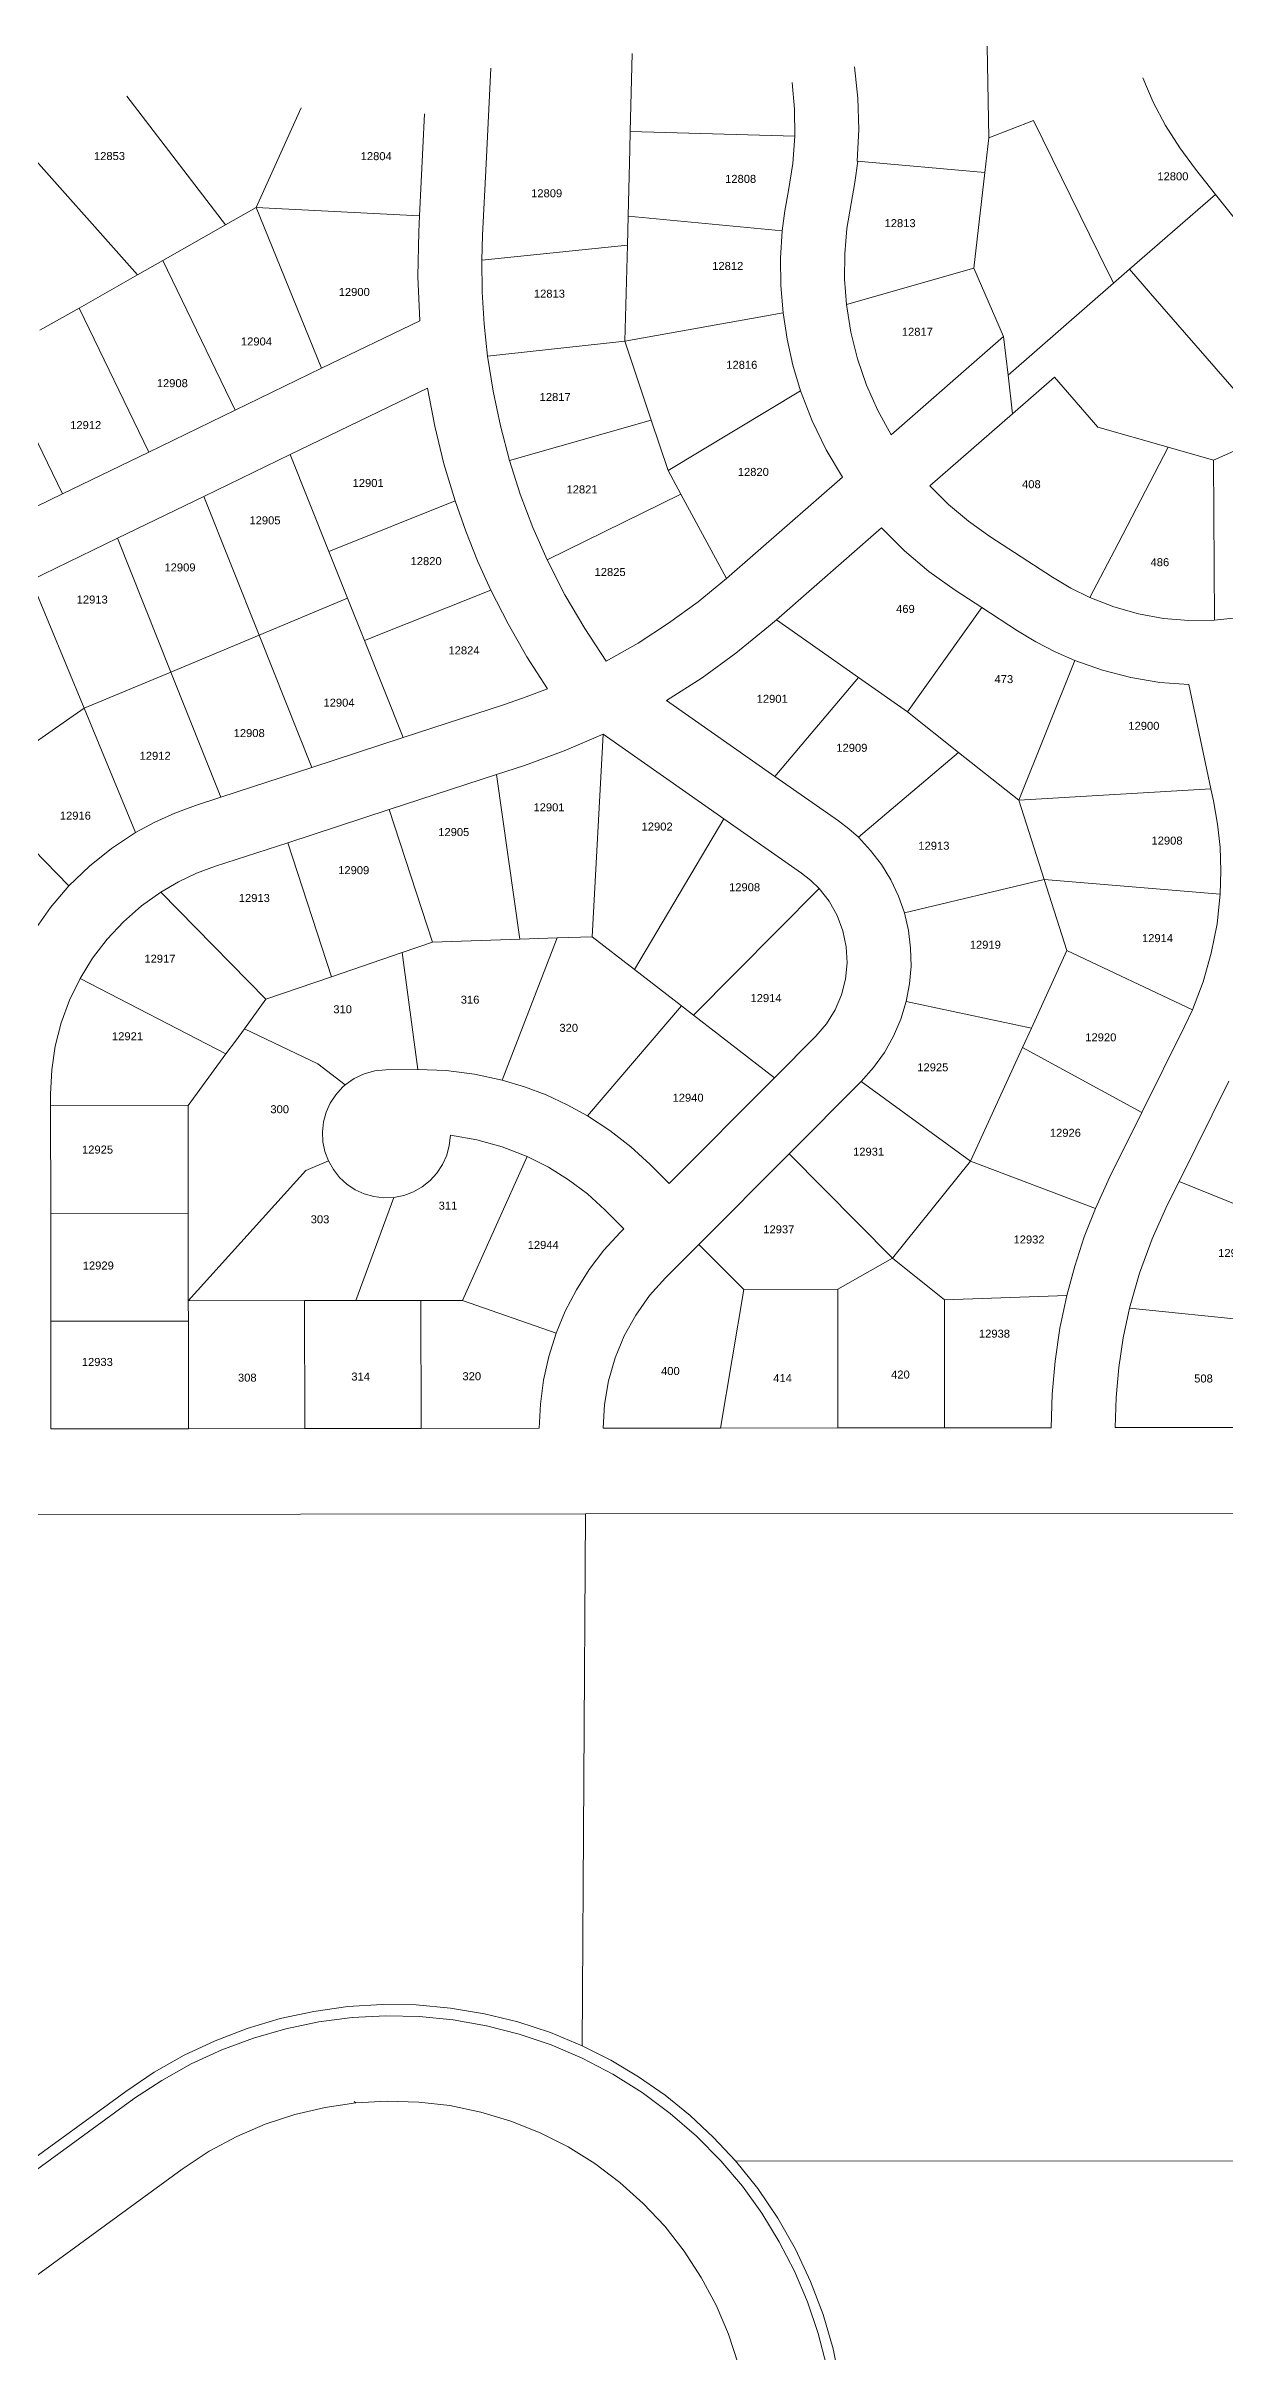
# Model space of a CAD drawing. Header units: feet. Extents: x 865220 to 2822444, y -2240498 to 975731.
# Drawn here: x 2813498 to 2814603, y 972571 to 974732 of the extents above; entities that cross this region are included whole.
import ezdxf
from ezdxf.enums import TextEntityAlignment as Align

# ---------------------------------------------------------------- set-up
doc = ezdxf.new("R2010")
doc.units = ezdxf.units.FT
doc.header["$LTSCALE"] = 0.015
doc.header["$MEASUREMENT"] = 0
doc.layers.add('Dakota County Addresses', color=7, linetype='Continuous')
doc.layers.add('Dakota County Parcels', color=7, linetype='Continuous')
doc.styles.add('Dimensions 100', font='arial.ttf')

# ---------------------------------------------------------------- blocks, each defined once
blk = doc.blocks.new('ACMAP_ANN_TEMPLATE_Dakota County Addresses')
at = {"layer": 'Dakota County Addresses', "style": 'Dimensions 100'}
blk.add_attdef('DakotaCountyAddress', text='', height=50, dxfattribs=at).set_placement((0, 0), align=Align.CENTER)

msp = doc.modelspace()

# ---------------------------------------------------------------- linework, layer by layer
at = {"layer": 'Dakota County Parcels', "lineweight": 5}
for p, q in [((2814380.2, 974732.3), (2814381.6, 974646.4)), ((2813910.3, 974621.8), (2813914.7, 974711.6)), ((2814045.5, 974652.3), (2814047.4, 974725.5)), ((2813573.6, 974685.4), (2813666.1, 974564.8)), ((2813694.6, 974581), (2813737, 974674.5)), ((2813847.9, 974573.1), (2813852.6, 974668.9)), ((2813470.5, 974644.8), (2813583.5, 974517.9)), ((2814045.5, 974652.3), (2814199.8, 974647.9)), ((2814377.9, 974613.7), (2814381.6, 974646.4)), ((2814381.6, 974646.4), (2814423.5, 974662.7)), ((2814423.5, 974662.7), (2814485, 974537.9)), ((2813907.1, 974555.2), (2813910.3, 974621.8)), ((2814258.4, 974624.6), (2814377.9, 974613.7)), ((2814367.8, 974524.2), (2814377.9, 974613.7)), ((2814575.4, 974616.8), (2814594.1, 974593.3)), ((2813666.1, 974564.8), (2813694.6, 974581)), ((2813694.6, 974581), (2813847.9, 974573.1)), ((2813694.6, 974581), (2813756.1, 974430.3)), ((2814513.6, 974523.1), (2814594.1, 974593.3)), ((2814594.1, 974593.3), (2814612.9, 974569.8)), ((2813607.2, 974531.3), (2813666.1, 974564.8)), ((2813847.2, 974558.1), (2813847.9, 974573.1)), ((2814042.8, 974545.6), (2814043.5, 974573)), ((2814043.5, 974573), (2814188, 974559)), ((2813907.1, 974555.2), (2813906.4, 974531.5)), ((2813906.4, 974531.5), (2814042.8, 974545.6)), ((2814040.5, 974455.6), (2814042.8, 974545.6)), ((2814485, 974537.9), (2814498.7, 974510.1)), ((2813528.8, 974486.8), (2813583.5, 974517.9)), ((2813583.5, 974517.9), (2813607.2, 974531.3)), ((2813607.2, 974531.3), (2813675.1, 974391)), ((2814248.3, 974490), (2814367.8, 974524.2)), ((2814367.8, 974524.2), (2814395.6, 974460)), ((2814498.7, 974510.1), (2814513.6, 974523.1)), ((2814533.3, 974500.5), (2814513.6, 974523.1)), ((2814399.8, 974423.9), (2814498.7, 974510.1)), ((2814533.3, 974500.5), (2814647.9, 974369)), ((2813491.9, 974465.9), (2813528.8, 974486.8)), ((2813528.8, 974486.8), (2813594.1, 974351.8)), ((2813756.1, 974430.3), (2813848.1, 974474.8)), ((2814040.5, 974455.6), (2814188.8, 974482.2)), ((2813911.7, 974441.8), (2814040.5, 974455.6)), ((2814040.5, 974455.6), (2814065.1, 974381.8)), ((2814290.1, 974368), (2814395.6, 974460)), ((2814399.8, 974423.9), (2814395.6, 974460)), ((2813450.3, 974442.3), (2813513.1, 974312.6)), ((2813675.1, 974391), (2813756.1, 974430.3)), ((2813726.7, 974349.4), (2813855.4, 974411.7)), ((2814080.9, 974334.4), (2814205.2, 974409.2)), ((2814404, 974387.7), (2814443.2, 974421.9)), ((2814443.2, 974421.9), (2814484, 974375.2)), ((2813594.1, 974351.8), (2813675.1, 974391)), ((2814326.4, 974320), (2814404, 974387.7)), ((2813932.2, 974344), (2814065.1, 974381.8)), ((2814065.1, 974381.8), (2814080.9, 974334.4)), ((2814484, 974375.2), (2814550, 974356.2)), ((2814592.3, 974344.1), (2814647.9, 974369)), ((2813513.1, 974312.6), (2813594.1, 974351.8)), ((2813645.7, 974310.2), (2813726.7, 974349.4)), ((2813726.7, 974349.4), (2813762.9, 974258.7)), ((2814502.9, 974265.9), (2814550, 974356.2)), ((2814550, 974356.2), (2814592.3, 974344.1)), ((2814593.4, 974194.1), (2814592.3, 974344.1)), ((2814092.8, 974312.4), (2814080.9, 974334.4)), ((2814135.7, 974233.3), (2814244.4, 974328.1)), ((2813432.1, 974273.4), (2813513.1, 974312.6)), ((2813564.7, 974270.9), (2813645.7, 974310.2)), ((2813645.7, 974310.2), (2813697.6, 974180.1)), ((2813762.9, 974258.7), (2813881.2, 974305.9)), ((2813967.7, 974250.7), (2814092.8, 974312.4)), ((2814092.8, 974312.4), (2814135.7, 974233.3)), ((2814182.6, 974194.6), (2814281.2, 974280.6)), ((2813483.7, 974231.7), (2813564.7, 974270.9)), ((2813564.7, 974270.9), (2813614.7, 974145.5)), ((2813780.4, 974214.7), (2813762.9, 974258.7)), ((2814382.7, 974272.7), (2814441.4, 974234.5)), ((2814476.5, 974215.4), (2814502.9, 974265.9)), ((2813483.7, 974231.7), (2813533.3, 974111.6)), ((2813697.6, 974180.1), (2813780.4, 974214.7)), ((2813780.4, 974214.7), (2813796.2, 974175.1)), ((2813796.2, 974175.1), (2813914.7, 974222.4)), ((2814350, 974222.4), (2814375.1, 974206)), ((2814175.1, 974188.1), (2814182.6, 974194.6)), ((2814182.6, 974194.6), (2814259.5, 974140.6)), ((2814305.5, 974108.3), (2814375.1, 974206)), ((2814375.1, 974206), (2814408.7, 974184.2)), ((2813614.7, 974145.5), (2813697.6, 974180.1)), ((2813697.6, 974180.1), (2813747, 974056.2)), ((2813796.2, 974175.1), (2813832.6, 974084.1)), ((2813533.3, 974111.6), (2813614.7, 974145.5)), ((2813614.7, 974145.5), (2813661.5, 974028.2)), ((2814409.7, 974025.5), (2814462.3, 974156.3)), ((2814181.2, 974047.7), (2814259.5, 974140.6)), ((2814259.5, 974140.6), (2814305.5, 974108.3)), ((2813464.1, 974063.3), (2813533.3, 974111.6)), ((2813533.3, 974111.6), (2813581.5, 973995)), ((2813832.6, 974084.1), (2813927.6, 974115.2)), ((2814079.6, 974118.8), (2814181.2, 974047.7)), ((2814305.5, 974108.3), (2814353.4, 974070.2)), ((2813747, 974056.2), (2813832.6, 974084.1)), ((2814009.9, 973897.4), (2814020.1, 974087.2)), ((2814020.1, 974087.2), (2814133.3, 974008)), ((2814259.4, 973990.7), (2814353.4, 974070.2)), ((2814353.4, 974070.2), (2814409.7, 974025.5)), ((2813428.3, 974038.4), (2813519.2, 973945.1)), ((2813661.5, 974028.2), (2813747, 974056.2)), ((2813819.4, 974016.7), (2813920.1, 974049.6)), ((2813920.1, 974049.6), (2813946.3, 974058.1)), ((2813920.1, 974049.6), (2813941.9, 973895.2)), ((2814181.2, 974047.7), (2814240.6, 974006.1)), ((2813637.9, 974020.5), (2813661.5, 974028.2)), ((2813724.3, 973985.6), (2813819.4, 974016.7)), ((2813819.4, 974016.7), (2813860, 973892.4)), ((2814409.7, 974025.5), (2814590, 974036)), ((2814409.7, 974025.5), (2814433.5, 973951.2)), ((2814590, 974036), (2814592.3, 974024.8)), ((2814049.4, 973866.8), (2814133.3, 974008)), ((2814133.3, 974008), (2814206.2, 973957)), ((2813656.6, 973963.5), (2813724.3, 973985.6)), ((2813724.3, 973985.6), (2813765.4, 973859.9)), ((2814302.5, 973919.7), (2814433.5, 973951.2)), ((2814433.5, 973951.2), (2814598.7, 973937.3)), ((2814433.5, 973951.2), (2814454.9, 973884.5)), ((2813605.4, 973939.3), (2813703.9, 973838.8)), ((2814104.8, 973824), (2814222.5, 973942.7)), ((2813831.6, 973882.7), (2813860, 973892.4)), ((2813860, 973892.4), (2813941.9, 973895.2)), ((2813925.5, 973763.1), (2813976.9, 973896.3)), ((2813941.9, 973895.2), (2813976.9, 973896.3)), ((2813976.9, 973896.3), (2814009.9, 973897.4)), ((2814009.9, 973897.4), (2814049.4, 973866.8)), ((2813765.4, 973859.9), (2813831.6, 973882.7)), ((2813831.6, 973882.7), (2813846.4, 973772.9)), ((2814049.4, 973866.8), (2814093.7, 973832.6)), ((2814421.6, 973811.8), (2814454.9, 973884.5)), ((2814454.9, 973884.5), (2814572.6, 973829)), ((2813529.7, 973858.3), (2813666.4, 973787.6)), ((2813703.9, 973838.8), (2813765.4, 973859.9)), ((2813683.7, 973811.2), (2813703.9, 973838.8)), ((2814005.5, 973729.5), (2814093.7, 973832.6)), ((2814093.7, 973832.6), (2814104.8, 973824)), ((2814104.8, 973824), (2814180.8, 973765.2)), ((2814304.2, 973836.7), (2814421.6, 973811.8)), ((2814565.5, 973813.9), (2814572.6, 973829)), ((2813666.4, 973787.6), (2813675.3, 973799.7)), ((2813675.3, 973799.7), (2813683.7, 973811.2)), ((2813683.7, 973811.2), (2813752.4, 973778.3)), ((2814180.8, 973765.2), (2814219.6, 973804.2)), ((2814413.3, 973793.6), (2814421.6, 973811.8)), ((2814525.2, 973732.6), (2814565.5, 973813.9)), ((2813630.9, 973739.2), (2813666.4, 973787.6)), ((2813778.1, 973758.5), (2813752.4, 973778.3)), ((2814364.6, 973687.2), (2814413.3, 973793.6)), ((2814413.3, 973793.6), (2814525.2, 973732.6)), ((2813778.1, 973758.5), (2813775.6, 973756.3)), ((2813816.4, 973772.7), (2813846.4, 973772.9)), ((2814081.9, 973666.1), (2814180.8, 973765.2)), ((2814194.5, 973694), (2814262.1, 973761.8)), ((2814262.1, 973761.8), (2814364.6, 973687.2)), ((2814560.1, 973668.1), (2814606.8, 973762.1)), ((2813501.9, 973739), (2813501.9, 973750)), ((2813501.9, 973739), (2813630.9, 973739.2)), ((2813502.1, 973638), (2813501.9, 973739)), ((2813631, 973638.2), (2813630.9, 973739.2)), ((2814495.3, 973672.4), (2814525.2, 973732.6)), ((2813888.1, 973556.5), (2813948.8, 973691.5)), ((2814109.7, 973609.1), (2814194.5, 973694)), ((2814194.5, 973694), (2814291.4, 973596)), ((2813631.1, 973556.2), (2813741.4, 973678.2)), ((2813741.4, 973678.2), (2813762.5, 973687.3)), ((2814064.2, 973683.8), (2814081.9, 973666.1)), ((2814291.4, 973596), (2814364.6, 973687.2)), ((2814364.6, 973687.2), (2814481.6, 973642.7)), ((2814495.3, 973672.4), (2814481.6, 973642.7)), ((2813788.1, 973556.4), (2813823.8, 973653.1)), ((2814549, 973645.7), (2814560.1, 973668.1)), ((2814560.1, 973668.1), (2814672.3, 973622.5)), ((2813502.1, 973638), (2813631, 973638.2)), ((2813502.2, 973537.1), (2813502.1, 973638)), ((2814021.8, 973641.3), (2814039.5, 973623.7)), ((2814036, 973620.1), (2814039.5, 973623.7)), ((2814078.5, 973577.7), (2814109.7, 973609.1)), ((2814109.7, 973609.1), (2814152.1, 973566.9)), ((2814240, 973567), (2814291.4, 973596)), ((2814291.4, 973596), (2814340.1, 973557.1)), ((2814130.2, 973436.9), (2814152.1, 973566.9)), ((2814152.1, 973566.9), (2814240, 973567)), ((2814240.2, 973437), (2814240, 973567)), ((2813631.1, 973556.2), (2813740.1, 973556.3)), ((2813740.1, 973556.3), (2813788.1, 973556.4)), ((2813740.3, 973436.4), (2813740.1, 973556.3)), ((2813788.1, 973556.4), (2813849.1, 973556.5)), ((2813849.1, 973556.5), (2813888.1, 973556.5)), ((2813849.3, 973436.5), (2813849.1, 973556.5)), ((2813888.1, 973556.5), (2813975.9, 973525.8)), ((2814340.1, 973557.1), (2814454.8, 973561.1)), ((2814340.2, 973437.1), (2814340.1, 973557.1)), ((2814513.7, 973549.2), (2814630.1, 973537.4)), ((2813502.2, 973537.1), (2813631.2, 973537.2)), ((2813502.3, 973436.1), (2813502.2, 973537.1)), ((2813631.3, 973436.3), (2813631.2, 973537.2)), ((2813502.3, 973436.1), (2813631.3, 973436.3)), ((2813631.3, 973436.3), (2813740.3, 973436.4)), ((2813740.3, 973436.4), (2813849.3, 973436.5)), ((2813849.3, 973436.5), (2813960.2, 973436.7)), ((2814020.2, 973436.7), (2814130.2, 973436.9)), ((2814130.2, 973436.9), (2814240.2, 973437)), ((2814240.2, 973437), (2814340.2, 973437.1)), ((2814340.2, 973437.1), (2814440.2, 973437.2)), ((2814500.2, 973437.3), (2814630.2, 973437.5)), ((2814000.4, 972857.8), (2814003.4, 973356.5)), ((2814003.4, 973356.5), (2814713.3, 973357.2)), ((2813365.7, 972651.9), (2813578.3, 972806.9)), ((2813578.3, 972806.9), (2813578.4, 972807)), ((2813786.7, 972805.5), (2813788.3, 972804.3)), ((2813625.3, 972742.2), (2813625.4, 972742.2)), ((2814144.2, 972749.9), (2814709.7, 972749.5))]:
    msp.add_line(p, q, dxfattribs=at)
for points in [[(2814258.4, 974624.6), (2814259.9, 974654.1), (2814259, 974683.6), (2814255.7, 974712.9)], [(2814199.8, 974647.9), (2814199.5, 974673.1), (2814197.2, 974698.2)], [(2814526, 974702.6), (2814535.9, 974679.8), (2814547.5, 974657.8), (2814560.7, 974636.8), (2814575.4, 974616.8)], [(2814043.5, 974573), (2814045.1, 974635.6), (2814045.5, 974652.3)], [(2814193.8, 974596.9), (2814197.9, 974622.2), (2814199.8, 974647.9)], [(2814252.5, 974584.7), (2814256, 974604.6), (2814258.8, 974624.6)], [(2814193.8, 974596.9), (2814190.4, 974578), (2814188, 974559)], [(2814252.5, 974584.7), (2814248.6, 974561.3), (2814246.6, 974537.5), (2814246.5, 974513.7), (2814248.3, 974490)], [(2813847.2, 974558.1), (2813846.4, 974516.4), (2813848.1, 974474.8)], [(2814188, 974559), (2814186.4, 974533.4), (2814186.7, 974507.8), (2814188.8, 974482.2)], [(2813906.4, 974531.5), (2813906.7, 974501.5), (2813908.5, 974471.6), (2813911.7, 974441.8)], [(2814188.8, 974482.2), (2814192.5, 974457.5), (2814198, 974433.1), (2814205.2, 974409.2)], [(2814248.3, 974490), (2814252.3, 974464.3), (2814258.6, 974439.1), (2814267.1, 974414.5), (2814277.6, 974390.8), (2814290.1, 974368)], [(2813911.7, 974441.8), (2813916.8, 974408.8), (2813923.7, 974376.2), (2813932.2, 974344)], [(2813855.4, 974411.7), (2813862.2, 974376), (2813870.8, 974340.7), (2813881.2, 974305.9)], [(2814205.2, 974409.2), (2814216, 974381.1), (2814229.1, 974354), (2814244.4, 974328.1)], [(2814404, 974387.7), (2814399.8, 974423.9), (2814399.8, 974423.9)], [(2813932.2, 974344), (2813942.4, 974312.3), (2813954.3, 974281.1), (2813967.7, 974250.7)], [(2814326.4, 974320), (2814343.9, 974302.7), (2814362.7, 974286.9), (2814382.7, 974272.7)], [(2813881.2, 974305.9), (2813891.2, 974277.6), (2813902.4, 974249.7), (2813914.7, 974222.4)], [(2814281.2, 974280.6), (2814302.5, 974259.3), (2814325.5, 974239.8), (2814350, 974222.4)], [(2813967.7, 974250.7), (2813984.3, 974218), (2814002.8, 974186.3), (2814023, 974155.7)], [(2814023, 974155.7), (2814052.8, 974172.7), (2814081.5, 974191.3), (2814109.2, 974211.5), (2814135.7, 974233.3)], [(2814441.4, 974234.5), (2814458.5, 974224.3), (2814476.5, 974215.4)], [(2814593.4, 974194.1), (2814616.6, 974196.6), (2814639.5, 974201.1), (2814661.8, 974207.8), (2814683.5, 974216.5), (2814704.2, 974227.1), (2814723.9, 974239.7)], [(2813914.7, 974222.4), (2813930.9, 974190.7), (2813948.6, 974159.8), (2813967.9, 974129.9)], [(2814476.5, 974215.4), (2814498.8, 974206.8), (2814521.9, 974200.2), (2814545.5, 974195.9), (2814569.4, 974193.9), (2814593.4, 974194.1)], [(2814079.6, 974118.8), (2814112.8, 974140), (2814144.6, 974163.1), (2814175.1, 974188.1)], [(2814408.7, 974184.2), (2814425.9, 974173.8), (2814443.9, 974164.4), (2814462.3, 974156.3)], [(2814462.3, 974156.3), (2814488.2, 974147.2), (2814514.8, 974140.4), (2814541.9, 974135.9), (2814569.3, 974133.9)], [(2813927.6, 974115.2), (2813947.9, 974122.2), (2813967.9, 974129.9)], [(2814569.3, 974133.9), (2814569.3, 974133.9), (2814590, 974036)], [(2813946.3, 974058.1), (2813983.6, 974071.6), (2814020.1, 974087.2)], [(2813637.9, 974020.5), (2813618.5, 974013.4), (2813599.6, 974004.8), (2813581.5, 973995)], [(2814598.7, 973937.3), (2814599.3, 973959.3), (2814598.5, 973981.3), (2814596.1, 974003.1), (2814592.3, 974024.8)], [(2813581.5, 973995), (2813559.2, 973980.3), (2813538.4, 973963.7), (2813519.2, 973945.1)], [(2814259.4, 973990.7), (2814250.3, 973998.7), (2814240.6, 974006.1)], [(2814302.5, 973919.7), (2814297, 973935.5), (2814289.8, 973950.7), (2814281.1, 973965.1), (2814270.9, 973978.4), (2814259.4, 973990.7)], [(2813656.6, 973963.5), (2813638.9, 973956.9), (2813621.8, 973948.8), (2813605.4, 973939.3)], [(2814222.5, 973942.7), (2814214.7, 973950.3), (2814206.2, 973957)], [(2813519.2, 973945.1), (2813501.9, 973924.9), (2813486.5, 973903.1), (2813473.2, 973880)], [(2813605.4, 973939.3), (2813587.2, 973926.3), (2813570.3, 973911.5), (2813555, 973895.2), (2813541.4, 973877.4), (2813529.7, 973858.3)], [(2814219.6, 973804.2), (2814229.6, 973815.8), (2814237.6, 973828.8), (2814243.6, 973842.9), (2814247.4, 973857.7), (2814248.8, 973872.9), (2814248, 973888.1), (2814244.8, 973903.1), (2814239.4, 973917.4), (2814231.9, 973930.7), (2814222.5, 973942.7)], [(2814572.6, 973829), (2814582.6, 973855.1), (2814590.3, 973882), (2814595.7, 973909.5), (2814598.7, 973937.3)], [(2814304.2, 973836.7), (2814307.4, 973853.2), (2814308.8, 973869.9), (2814308.4, 973886.7), (2814306.3, 973903.3), (2814302.5, 973919.7)], [(2813529.7, 973858.3), (2813519.8, 973838), (2813512, 973816.8), (2813506.4, 973794.9), (2813503, 973772.6), (2813501.9, 973750)], [(2814262.1, 973761.8), (2814273.7, 973774.8), (2814283.8, 973788.9), (2814292.3, 973804.1), (2814299.2, 973820.1), (2814304.2, 973836.7)], [(2813775.6, 973756.3), (2813769.3, 973749.3), (2813764.2, 973741.5), (2813760.4, 973733), (2813757.9, 973723.9), (2813756.9, 973714.6), (2813757.3, 973705.3), (2813759.2, 973696.1), (2813762.5, 973687.3)], [(2813816.4, 973772.7), (2813806, 973771.7), (2813796, 973768.9), (2813786.6, 973764.5), (2813778.1, 973758.5)], [(2813925.5, 973763.1), (2813899.5, 973768.6), (2813873, 973771.9), (2813846.4, 973772.9)], [(2814005.5, 973729.5), (2813986.4, 973740), (2813966.7, 973749.1), (2813946.4, 973756.8), (2813925.5, 973763.1)], [(2814064.2, 973683.8), (2814045.9, 973700.6), (2814026.3, 973715.9), (2814005.5, 973729.5)], [(2813823.8, 973653.1), (2813833.1, 973654.9), (2813842.1, 973658.3), (2813850.4, 973662.9), (2813857.8, 973668.9), (2813864.2, 973675.9), (2813869.5, 973683.9), (2813873.4, 973692.6), (2813875.8, 973701.8), (2813876.8, 973711.3)], [(2813948.8, 973691.5), (2813925.5, 973700.5), (2813901.5, 973707.2), (2813876.8, 973711.3)], [(2814021.8, 973641.3), (2814005.4, 973656.3), (2813987.6, 973669.7), (2813968.7, 973681.5), (2813948.8, 973691.5)], [(2813762.5, 973687.3), (2813767.1, 973679.2), (2813772.9, 973671.8), (2813779.8, 973665.5), (2813787.6, 973660.3), (2813796.1, 973656.4), (2813805.1, 973653.9), (2813814.4, 973652.7), (2813823.8, 973653.1)], [(2813631.2, 973537.2), (2813631.1, 973556.2), (2813631, 973630.2), (2813631, 973638.2)], [(2814481.6, 973642.7), (2814471.2, 973616), (2814462.3, 973588.7), (2814454.8, 973561.1)], [(2814549, 973645.7), (2814534.9, 973614.4), (2814523.1, 973582.2), (2814513.7, 973549.2)], [(2814036, 973620.1), (2814020.8, 973603.5), (2814007.1, 973585.6), (2813995, 973566.6), (2813984.6, 973546.6), (2813975.9, 973525.8)], [(2814078.5, 973577.7), (2814063.6, 973561.1), (2814050.7, 973542.8), (2814039.9, 973523.2), (2814031.4, 973502.6), (2814025.2, 973481.1), (2814021.5, 973459), (2814020.2, 973436.7)], [(2814454.8, 973561.1), (2814448.4, 973530.5), (2814443.9, 973499.6), (2814441.1, 973468.5), (2814440.2, 973437.2)], [(2814513.7, 973549.2), (2814507.8, 973521.6), (2814503.6, 973493.7), (2814501.1, 973465.5), (2814500.2, 973437.3)], [(2813975.9, 973525.8), (2813969.1, 973504.1), (2813964.2, 973481.9), (2813961.2, 973459.4), (2813960.2, 973436.7)], [(2812300.8, 973354.7), (2812571.6, 973355), (2812592.1, 973355), (2813242.8, 973355.7), (2813469.1, 973355.9), (2814003.4, 973356.5)], [(2813572.5, 972815), (2813599.2, 972833), (2813627.2, 972848.9), (2813656.3, 972862.6), (2813686.4, 972874.1), (2813717.3, 972883.3), (2813748.7, 972890.1), (2813780.6, 972894.5), (2813812.8, 972896.5), (2813844.9, 972896.1), (2813877, 972893.2), (2813908.8, 972887.9), (2813940, 972880.2), (2813970.6, 972870.2), (2814000.4, 972857.8)], [(2814000.3, 972846.2), (2813971.2, 972858.6), (2813941.3, 972868.7), (2813910.6, 972876.6), (2813879.5, 972882.1), (2813848, 972885.2), (2813816.4, 972886), (2813784.9, 972884.3), (2813753.5, 972880.3), (2813722.5, 972873.8), (2813692.2, 972865.1), (2813662.5, 972854), (2813633.8, 972840.8), (2813606.2, 972825.4), (2813579.8, 972808), (2813579.8, 972808), (2813578.4, 972807)], [(2814000.4, 972857.8), (2814027.3, 972844.3), (2814053.3, 972828.8), (2814078.1, 972811.6), (2814101.6, 972792.6), (2814123.6, 972772), (2814144.2, 972749.9)], [(2814130.4, 972749.9), (2814107.6, 972773.1), (2814083, 972794.5), (2814056.8, 972813.9), (2814029.2, 972831.1), (2814000.3, 972846.2)], [(2813572.5, 972815), (2813556.2, 972803.2), (2813466.5, 972737.7), (2813359.8, 972660)], [(2814153.3, 972530.9), (2814146.6, 972559.6), (2814137.5, 972587.6), (2814126, 972614.7), (2814112.1, 972640.7), (2814096.1, 972665.4), (2814077.9, 972688.6), (2814057.7, 972710.1), (2814035.8, 972729.8), (2814012.2, 972747.5), (2813987.2, 972763), (2813960.9, 972776.3), (2813933.5, 972787.2), (2813905.3, 972795.7), (2813876.4, 972801.7), (2813847.2, 972805.1), (2813817.7, 972806), (2813788.3, 972804.3)], [(2813788.3, 972804.3), (2813759.4, 972800.1), (2813731, 972793.3), (2813703.3, 972784.2), (2813676.5, 972772.7), (2813650.8, 972758.9), (2813626.4, 972742.9), (2813625.4, 972742.2)], [(2813412.9, 972587.2), (2813625.3, 972742.2), (2813625.4, 972742.2)], [(2814238.8, 972465.1), (2814238, 972496.3), (2814234.9, 972527.3), (2814229.4, 972558), (2814221.6, 972588.2), (2814211.6, 972617.8), (2814199.5, 972646.5), (2814185.2, 972674.2), (2814168.8, 972700.8), (2814150.6, 972726.1), (2814130.4, 972749.9)], [(2814144.2, 972749.9), (2814165.1, 972723.9), (2814183.8, 972696.2), (2814200.3, 972667.2), (2814214.5, 972637), (2814226.3, 972605.8), (2814235.6, 972573.8), (2814242.3, 972541.1), (2814246.5, 972508), (2814248, 972474.6)]]:
    msp.add_lwpolyline(points, dxfattribs=at)

# ---------------------------------------------------------------- block references
at = {"layer": 'Dakota County Addresses', "lineweight": 5, "xscale": 0.15, "yscale": 0.15, "zscale": 0.15}
for p, values in [((2813557.2, 974625.5), {'DakotaCountyAddress': '12853'}), ((2813807.3, 974625.4), {'DakotaCountyAddress': '12804'}), ((2814149, 974604.1), {'DakotaCountyAddress': '12808'}), ((2814554.3, 974606.5), {'DakotaCountyAddress': '12800'}), ((2813967.1, 974590.6), {'DakotaCountyAddress': '12809'}), ((2814298.5, 974562.6), {'DakotaCountyAddress': '12813'}), ((2814136.9, 974522.5), {'DakotaCountyAddress': '12812'}), ((2813786.7, 974498.1), {'DakotaCountyAddress': '12900'}), ((2813969.7, 974496.5), {'DakotaCountyAddress': '12813'}), ((2813695, 974451.7), {'DakotaCountyAddress': '12904'}), ((2814314.7, 974460.8), {'DakotaCountyAddress': '12817'}), ((2814150.1, 974429.8), {'DakotaCountyAddress': '12816'}), ((2813616.1, 974412.6), {'DakotaCountyAddress': '12908'}), ((2813975.1, 974399.6), {'DakotaCountyAddress': '12817'}), ((2813534.9, 974373.3), {'DakotaCountyAddress': '12912'}), ((2813799.7, 974319), {'DakotaCountyAddress': '12901'}), ((2814000.3, 974313), {'DakotaCountyAddress': '12821'}), ((2814160.9, 974329.4), {'DakotaCountyAddress': '12820'}), ((2814421.6, 974317.9), {'DakotaCountyAddress': '408'}), ((2813703, 974284), {'DakotaCountyAddress': '12905'}), ((2813854.1, 974245.8), {'DakotaCountyAddress': '12820'}), ((2813623.3, 974239.9), {'DakotaCountyAddress': '12909'}), ((2814026.6, 974235.6), {'DakotaCountyAddress': '12825'}), ((2814542.1, 974244.8), {'DakotaCountyAddress': '486'}), ((2813541, 974209.8), {'DakotaCountyAddress': '12913'}), ((2814303.5, 974201), {'DakotaCountyAddress': '469'}), ((2813889.6, 974162.1), {'DakotaCountyAddress': '12824'}), ((2814178.6, 974116.7), {'DakotaCountyAddress': '12901'}), ((2814395.8, 974135.2), {'DakotaCountyAddress': '473'}), ((2813772.4, 974113.1), {'DakotaCountyAddress': '12904'}), ((2813688.2, 974084.6), {'DakotaCountyAddress': '12908'}), ((2814527.1, 974091.4), {'DakotaCountyAddress': '12900'}), ((2813600, 974063.3), {'DakotaCountyAddress': '12912'}), ((2814253.3, 974070.8), {'DakotaCountyAddress': '12909'}), ((2813969.3, 974015), {'DakotaCountyAddress': '12901'}), ((2813525.2, 974007.2), {'DakotaCountyAddress': '12916'}), ((2813880, 973991.8), {'DakotaCountyAddress': '12905'}), ((2814070.7, 973997), {'DakotaCountyAddress': '12902'}), ((2814330.2, 973979), {'DakotaCountyAddress': '12913'}), ((2814548.8, 973983.8), {'DakotaCountyAddress': '12908'}), ((2813786.2, 973956.1), {'DakotaCountyAddress': '12909'}), ((2813693, 973930), {'DakotaCountyAddress': '12913'}), ((2814152.7, 973940.1), {'DakotaCountyAddress': '12908'}), ((2814378.4, 973886.2), {'DakotaCountyAddress': '12919'}), ((2814539.9, 973892.4), {'DakotaCountyAddress': '12914'}), ((2813604.5, 973873.1), {'DakotaCountyAddress': '12917'}), ((2814172.8, 973836.2), {'DakotaCountyAddress': '12914'}), ((2813775.8, 973825.7), {'DakotaCountyAddress': '310'}), ((2813895.3, 973834.7), {'DakotaCountyAddress': '316'}), ((2813574.1, 973800.4), {'DakotaCountyAddress': '12921'}), ((2813987.8, 973808.3), {'DakotaCountyAddress': '320'}), ((2814486.7, 973799.4), {'DakotaCountyAddress': '12920'}), ((2814329.2, 973771.3), {'DakotaCountyAddress': '12925'}), ((2813716.8, 973732), {'DakotaCountyAddress': '300'}), ((2814099.7, 973742.8), {'DakotaCountyAddress': '12940'}), ((2814453.5, 973709.9), {'DakotaCountyAddress': '12926'}), ((2813546, 973694.2), {'DakotaCountyAddress': '12925'}), ((2814269, 973692.2), {'DakotaCountyAddress': '12931'}), ((2813874.6, 973641.6), {'DakotaCountyAddress': '311'}), ((2813754.6, 973628.8), {'DakotaCountyAddress': '303'}), ((2814184.8, 973619.4), {'DakotaCountyAddress': '12937'}), ((2813963.9, 973604.8), {'DakotaCountyAddress': '12944'}), ((2814419.4, 973609.9), {'DakotaCountyAddress': '12932'}), ((2813546.7, 973585.5), {'DakotaCountyAddress': '12929'}), ((2814611.3, 973597.2), {'DakotaCountyAddress': '12931'}), ((2814387, 973521.6), {'DakotaCountyAddress': '12938'}), ((2813545.8, 973495.1), {'DakotaCountyAddress': '12933'}), ((2813686.4, 973480.4), {'DakotaCountyAddress': '308'}), ((2813792.7, 973481.4), {'DakotaCountyAddress': '314'}), ((2813896.9, 973481.7), {'DakotaCountyAddress': '320'}), ((2814083.1, 973486.6), {'DakotaCountyAddress': '400'}), ((2814188.3, 973479.9), {'DakotaCountyAddress': '414'}), ((2814298.8, 973483.3), {'DakotaCountyAddress': '420'}), ((2814583, 973479.6), {'DakotaCountyAddress': '508'})]:
    msp.add_blockref('ACMAP_ANN_TEMPLATE_Dakota County Addresses', p, dxfattribs=at).add_auto_attribs(values)

doc.saveas('drawing.dxf')
